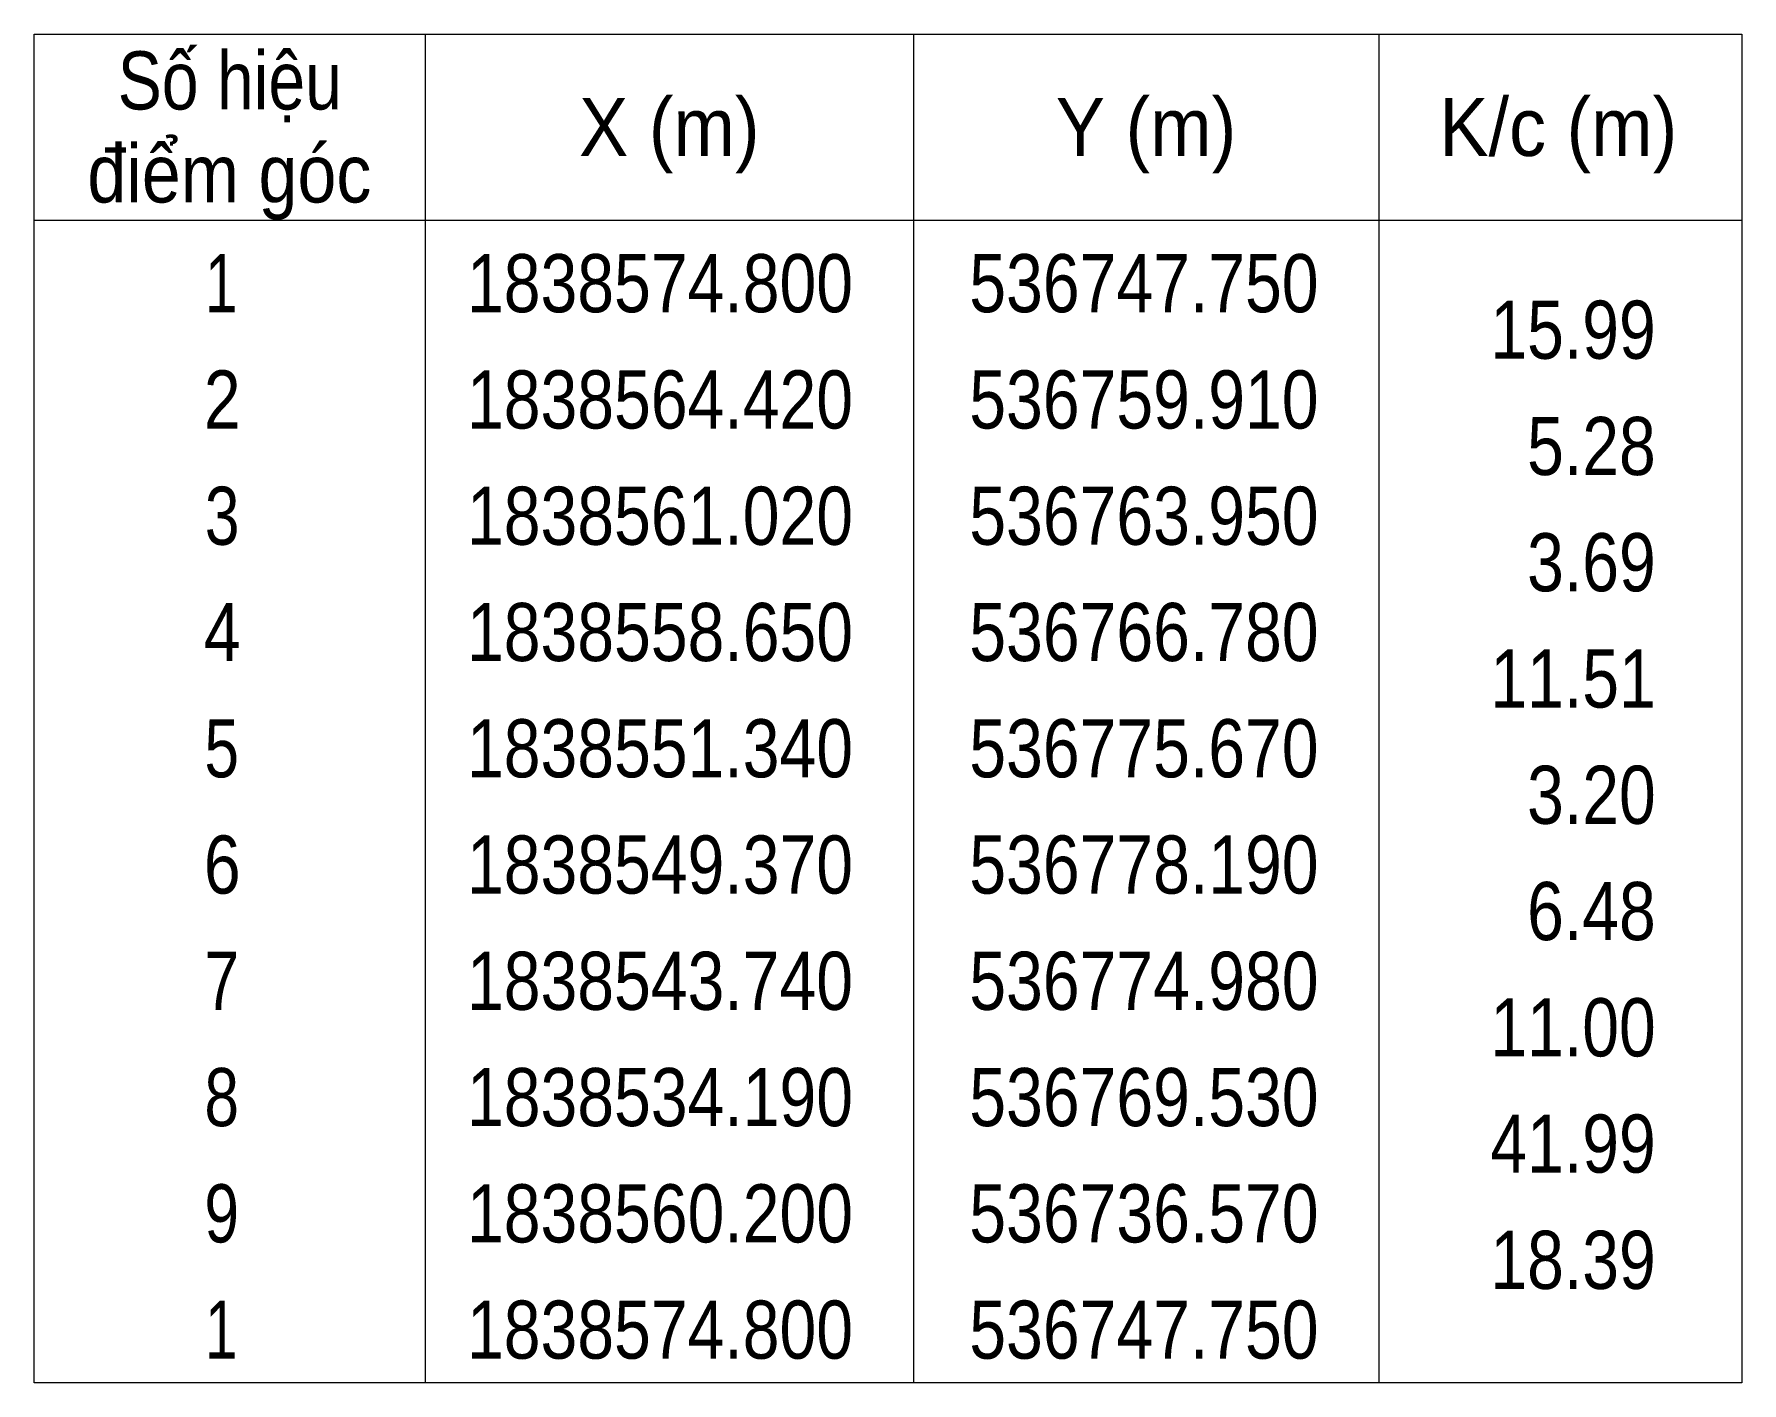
# Model space of a CAD drawing. Header units: metres. Extents: x 536487 to 537054, y 1838504 to 1838655.
# Drawn here: x 537017.56 to 537054.26, y 1838559.94 to 1838588.94 of the extents above; entities that cross this region are included whole.
import ezdxf
from ezdxf.enums import TextEntityAlignment as Align

# ---------------------------------------------------------------- set-up
doc = ezdxf.new("R2010")
doc.units = ezdxf.units.M
doc.header["$LTSCALE"] = 0.5
doc.layers.add('63', color=7, linetype='Continuous', lineweight=13)

msp = doc.modelspace()

# ---------------------------------------------------------------- linework, layer by layer
at = {"layer": '63'}
for p, q in [((537025.96, 1838588.94), (537025.96, 1838559.94)), ((537036.46, 1838588.94), (537036.46, 1838559.94)), ((537046.46, 1838588.94), (537046.46, 1838559.94)), ((537017.56, 1838584.94), (537054.26, 1838584.94))]:
    msp.add_line(p, q, dxfattribs=at)
msp.add_lwpolyline([(537017.56, 1838588.94), (537054.26, 1838588.94), (537054.26, 1838559.94), (537017.56, 1838559.94)], close=True, dxfattribs=at)

# ---------------------------------------------------------------- texts
for s, width, p in [('Số hiệu', 0.85, (537021.765, 1838587.32)), ('X (m)', 0.95, (537031.21, 1838586.32)), ('Y (m)', 0.95, (537041.455, 1838586.32)), ('K/c (m)', 0.95, (537050.315, 1838586.32)), ('điểm góc', 0.9, (537021.755, 1838585.32)), (' 1', 0.75, (537021.405, 1838582.96)), ('1838574.800', 0.85, (537031.01, 1838582.96)), ('536747.750', 0.85, (537041.41, 1838582.96)), (' 2', 0.85, (537021.405, 1838580.46)), ('1838564.420', 0.85, (537031.01, 1838580.46)), ('536759.910', 0.85, (537041.41, 1838580.46)), (' 3', 0.8, (537021.415, 1838577.96)), ('1838561.020', 0.85, (537031.01, 1838577.96)), ('536763.950', 0.85, (537041.41, 1838577.96)), (' 4', 0.85, (537021.405, 1838575.46)), ('1838558.650', 0.85, (537031.01, 1838575.46)), ('536766.780', 0.85, (537041.41, 1838575.46)), ('1838551.340', 0.85, (537031.01, 1838572.96)), ('536775.670', 0.85, (537041.41, 1838572.96)), (' 5', 0.8, (537021.405, 1838572.96)), (' 6', 0.85, (537021.405, 1838570.46)), ('1838549.370', 0.85, (537031.01, 1838570.46)), ('536778.190', 0.85, (537041.41, 1838570.46)), (' 7', 0.8, (537021.405, 1838567.96)), ('1838543.740', 0.85, (537031.01, 1838567.96)), ('536774.980', 0.85, (537041.41, 1838567.96)), (' 8', 0.8, (537021.405, 1838565.46)), ('1838534.190', 0.85, (537031.01, 1838565.46)), ('536769.530', 0.85, (537041.41, 1838565.46)), (' 9', 0.8, (537021.405, 1838562.96)), ('1838560.200', 0.85, (537031.01, 1838562.96)), ('536736.570', 0.85, (537041.41, 1838562.96)), (' 1', 0.75, (537021.405, 1838560.46)), ('1838574.800', 0.85, (537031.01, 1838560.46)), ('536747.750', 0.85, (537041.41, 1838560.46))]:
    msp.add_text(s, height=1.25, dxfattribs=dict(at, width=width)).set_placement(p, align=Align.CENTER)
at = {"layer": '63', "width": 0.85}
for s, p in [('15.99', (537052.41, 1838581.96)), ('5.28', (537052.41, 1838579.46)), ('3.69', (537052.41, 1838576.96)), ('11.51', (537052.41, 1838574.46)), ('3.20', (537052.41, 1838571.96)), ('6.48', (537052.41, 1838569.46)), ('11.00', (537052.41, 1838566.96)), ('41.99', (537052.41, 1838564.46)), ('18.39', (537052.41, 1838561.96))]:
    msp.add_text(s, height=1.25, dxfattribs=at).set_placement(p, align=Align.RIGHT)

doc.saveas('drawing.dxf')
